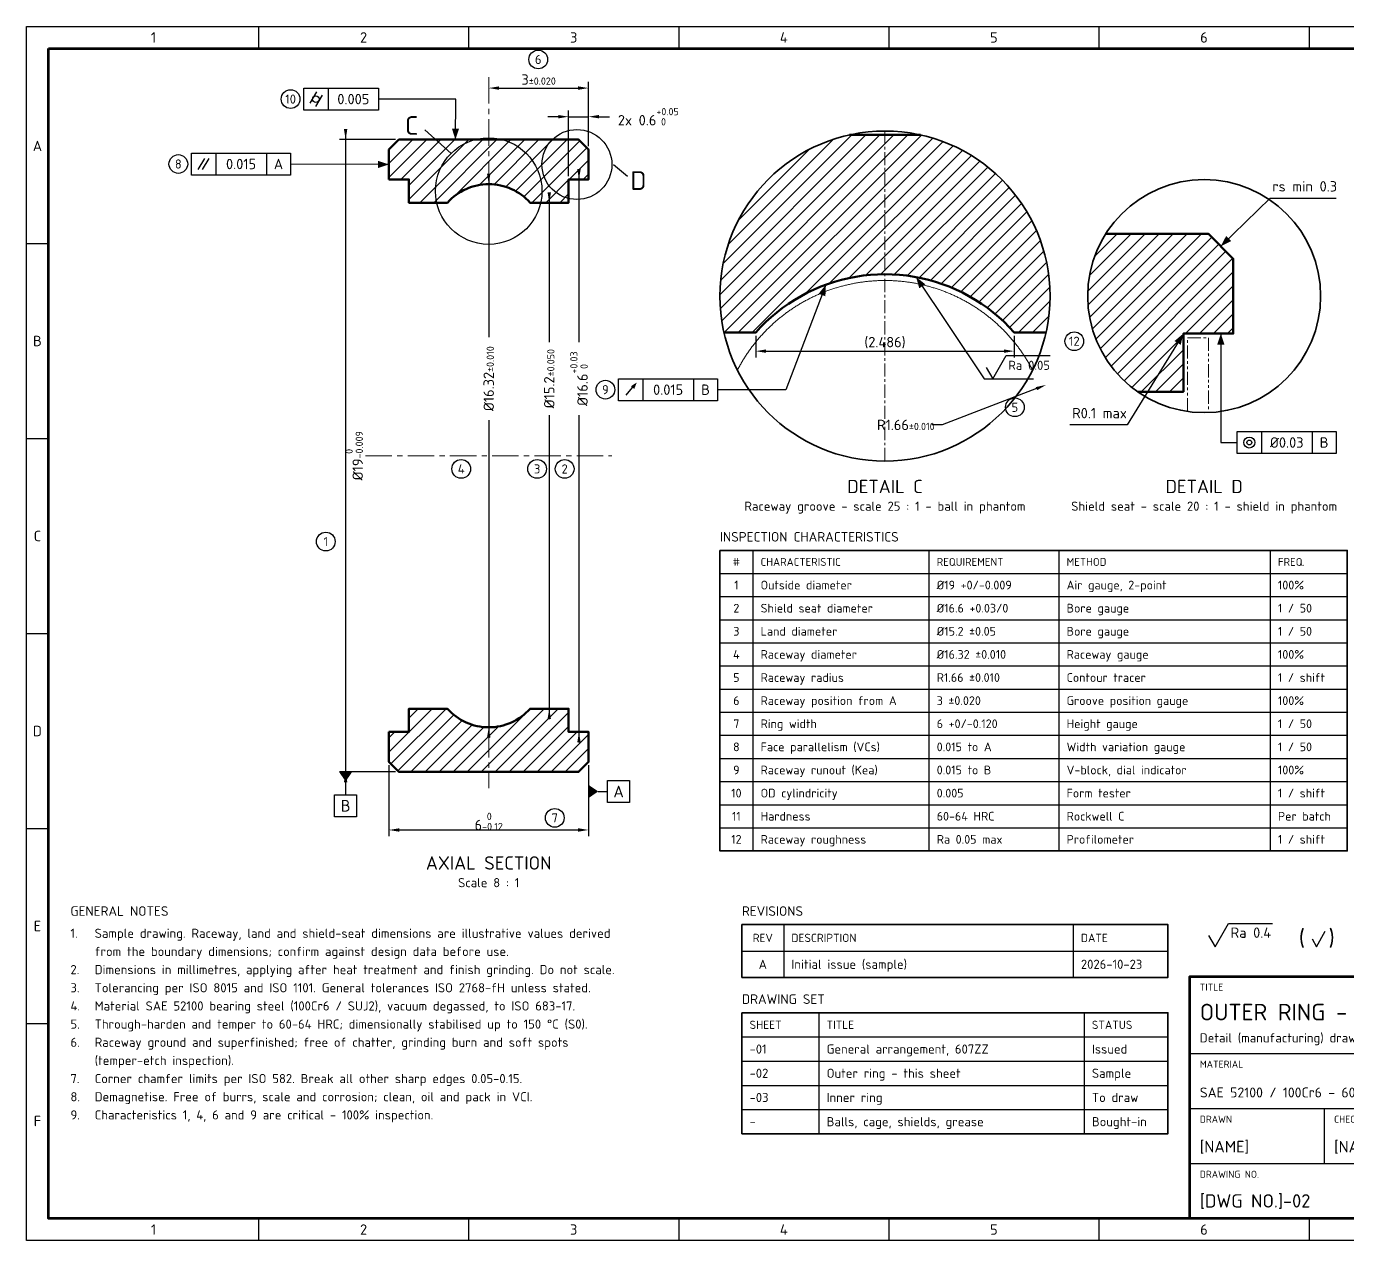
# Model space of a CAD drawing. Header units: millimetres. Extents: x 3 to 528, y 3 to 294.
# Drawn here: x 2.6 to 320.2, y 2.6 to 294.5 of the extents above; entities that cross this region are included whole.
import ezdxf
from ezdxf.enums import TextEntityAlignment as Align

# ---------------------------------------------------------------- set-up
doc = ezdxf.new("R2010")
doc.units = ezdxf.units.MM
doc.linetypes.add('CENTER', pattern=[5.08, 3.175, -0.635, 0.635, -0.635])
doc.linetypes.add('PHANTOM', pattern=[6.35, 3.175, -0.635, 0.635, -0.635, 0.635, -0.635])
for name, color, linetype, lineweight in [('ANNOTATION', 3, 'Continuous', 25), ('BORDER', 7, 'Continuous', 70), ('CENTER', 1, 'CENTER', 18), ('DIM', 4, 'Continuous', 18), ('GDT', 4, 'Continuous', 25), ('HATCH', 8, 'Continuous', 18), ('OUTLINE', 7, 'Continuous', 50), ('PHANTOM', 6, 'PHANTOM', 18), ('TABLE', 7, 'Continuous', 25), ('TEXT', 7, 'Continuous', 25), ('THIN', 7, 'Continuous', 25), ('TITLE', 7, 'Continuous', 35)]:
    doc.layers.add(name, color=color, linetype=linetype, lineweight=lineweight)
doc.styles.add('ISO', font='isocpeur.ttf')
doc.dimstyles.new('DIM25', dxfattribs={"dimtxt": 2.5, "dimasz": 2.5, "dimexe": 1.5, "dimexo": 0.8, "dimgap": 0.8, "dimtad": 1, "dimdec": 3, "dimlfac": 0.04, "dimdsep": 46, "dimtxsty": 'ISO', "dimcen": 2.5, "dimazin": 3, "dimtfac": 0.7, "dimtdec": 3, "dimtmove": 0, "dimatfit": 3})
doc.dimstyles.new('DIM8', dxfattribs={"dimtxt": 2.5, "dimasz": 2.5, "dimexe": 1.5, "dimexo": 0.8, "dimgap": 0.8, "dimtad": 1, "dimdec": 3, "dimlfac": 0.125, "dimdsep": 46, "dimtxsty": 'ISO', "dimcen": 2.5, "dimazin": 3, "dimtfac": 0.7, "dimtdec": 3, "dimtmove": 0, "dimatfit": 3})

msp = doc.modelspace()

# ---------------------------------------------------------------- hatches: boundary and pattern name
at = {"layer": 'HATCH'}
h = msp.add_hatch(dxfattribs=at)
h.set_pattern_fill('ANSI31', color=256, scale=0.75)
h.paths.add_polyline_path([(89.7708, 257.6938), (89.7708, 264.8937), (92.1708, 267.2937), (135.3708, 267.2937), (137.7708, 264.8937), (137.7708, 257.6938), (132.9708, 257.6938), (132.9708, 252.0938), (123.7166, 252.0938, 0.45044262), (103.8251, 252.0938), (94.5708, 252.0938), (94.5708, 257.6938)])
h = msp.add_hatch(dxfattribs=at)
h.set_pattern_fill('ANSI31', color=256, scale=0.75)
h.paths.add_polyline_path([(217.5374, 268.4083), (217.7137, 268.3693), (217.951, 268.3152), (218.1881, 268.2597), (218.4247, 268.2028), (218.6611, 268.1443), (218.897, 268.0844), (219.1326, 268.0231), (219.3678, 267.9604), (219.6027, 267.8961), (219.8371, 267.8305), (220.0711, 267.7634), (220.3047, 267.6949), (220.5379, 267.6249), (220.7706, 267.5536), (221.0029, 267.4808), (221.2348, 267.4065), (221.4662, 267.3309), (221.6971, 267.2538), (221.9275, 267.1753), (222.1575, 267.0954), (222.3869, 267.0141), (222.6159, 266.9314), (222.8443, 266.8473), (223.0723, 266.7617), (223.2997, 266.6748), (223.5265, 266.5865), (223.7528, 266.4968), (223.9786, 266.4057), (224.2038, 266.3133), (224.4284, 266.2194), (224.6525, 266.1242), (224.8759, 266.0276), (225.0988, 265.9296), (225.321, 265.8303), (225.5427, 265.7296), (225.7637, 265.6275), (225.9841, 265.5241), (226.2038, 265.4193), (226.4229, 265.3132), (226.6414, 265.2058), (226.8592, 265.097), (227.0763, 264.9869), (227.2927, 264.8754), (227.5085, 264.7627), (227.7235, 264.6486), (227.9378, 264.5331), (228.1515, 264.4164), (228.3644, 264.2984), (228.5766, 264.179), (228.788, 264.0584), (228.9987, 263.9365), (229.2087, 263.8132), (229.4179, 263.6887), (229.6263, 263.5629), (229.8339, 263.4359), (230.0408, 263.3075), (230.2469, 263.1779), (230.4521, 263.047), (230.6566, 262.9149), (230.8603, 262.7815), (231.0631, 262.6469), (231.2651, 262.511), (231.4662, 262.3739), (231.6666, 262.2356), (231.866, 262.096), (232.0646, 261.9552), (232.2624, 261.8132), (232.4592, 261.67), (232.6552, 261.5256), (232.8503, 261.38), (233.0445, 261.2332), (233.2378, 261.0852), (233.4301, 260.936), (233.6216, 260.7856), (233.8121, 260.6341), (234.0017, 260.4814), (234.1904, 260.3275), (234.3781, 260.1725), (234.5648, 260.0163), (234.7506, 259.859), (234.9355, 259.7006), (235.1193, 259.541), (235.3022, 259.3803), (235.4841, 259.2185), (235.6649, 259.0556), (235.8448, 258.8915), (236.0237, 258.7264), (236.2015, 258.5602), (236.3784, 258.3928), (236.5542, 258.2244), (236.7289, 258.055), (236.9026, 257.8844), (237.0753, 257.7128), (237.2469, 257.5401), (237.4175, 257.3664), (237.5869, 257.1917), (237.7553, 257.0159), (237.9227, 256.839), (238.0889, 256.6612), (238.254, 256.4823), (238.4181, 256.3024), (238.581, 256.1216), (238.7428, 255.9397), (238.9035, 255.7568), (239.0631, 255.573), (239.2215, 255.3881), (239.3788, 255.2023), (239.535, 255.0156), (239.69, 254.8279), (239.8439, 254.6392), (239.9966, 254.4496), (240.1481, 254.2591), (240.2985, 254.0676), (240.4477, 253.8753), (240.5957, 253.682), (240.7425, 253.4878), (240.8881, 253.2927), (241.0325, 253.0967), (241.1757, 252.8999), (241.3177, 252.7021), (241.4585, 252.5035), (241.5981, 252.3041), (241.7364, 252.1037), (241.8735, 251.9026), (242.0094, 251.7006), (242.144, 251.4978), (242.2774, 251.2941), (242.4095, 251.0896), (242.5404, 250.8844), (242.67, 250.6783), (242.7984, 250.4714), (242.9254, 250.2638), (243.0512, 250.0554), (243.1757, 249.8462), (243.299, 249.6362), (243.4209, 249.4255), (243.5415, 249.2141), (243.6609, 249.0019), (243.7789, 248.789), (243.8956, 248.5753), (244.0111, 248.361), (244.1252, 248.146), (244.2379, 247.9302), (244.3494, 247.7138), (244.4595, 247.4967), (244.5683, 247.2789), (244.6757, 247.0604), (244.7818, 246.8413), (244.8866, 246.6216), (244.99, 246.4012), (245.0921, 246.1802), (245.1928, 245.9585), (245.2921, 245.7363), (245.3901, 245.5134), (245.4867, 245.29), (245.5819, 245.0659), (245.6758, 244.8413), (245.7682, 244.6161), (245.8593, 244.3903), (245.949, 244.164), (246.0373, 243.9372), (246.1242, 243.7098), (246.2098, 243.4818), (246.2939, 243.2534), (246.3766, 243.0244), (246.4579, 242.795), (246.5378, 242.565), (246.6163, 242.3346), (246.6934, 242.1037), (246.769, 241.8723), (246.8433, 241.6404), (246.9161, 241.4081), (246.9874, 241.1754), (247.0574, 240.9422), (247.1259, 240.7086), (247.193, 240.4746), (247.2586, 240.2402), (247.3229, 240.0053), (247.3856, 239.7701), (247.4469, 239.5345), (247.5068, 239.2986), (247.5653, 239.0622), (247.6222, 238.8256), (247.6777, 238.5885), (247.7318, 238.3512), (247.7844, 238.1135), (247.8356, 237.8755), (247.8853, 237.6372), (247.9335, 237.3985), (247.9802, 237.1596), (248.0255, 236.9204), (248.0694, 236.681), (248.1117, 236.4412), (248.1526, 236.2013), (248.192, 235.961), (248.23, 235.7206), (248.2664, 235.4799), (248.3014, 235.2389), (248.3349, 234.9978), (248.3669, 234.7565), (248.3975, 234.515), (248.4265, 234.2733), (248.4541, 234.0314), (248.4802, 233.7894), (248.5048, 233.5472), (248.5279, 233.3048), (248.5495, 233.0623), (248.5697, 232.8197), (248.5883, 232.577), (248.6055, 232.3342), (248.6212, 232.0912), (248.6354, 231.8482), (248.648, 231.6051), (248.6592, 231.3619), (248.6689, 231.1187), (248.6772, 230.8754), (248.6839, 230.632), (248.6891, 230.3886), (248.6928, 230.1452), (248.6951, 229.9018), (248.6958, 229.6583), (248.6951, 229.4149), (248.6928, 229.1715), (248.6891, 228.928), (248.6839, 228.6847), (248.6772, 228.4413), (248.6689, 228.198), (248.6592, 227.9548), (248.648, 227.7116), (248.6354, 227.4685), (248.6212, 227.2254), (248.6055, 226.9825), (248.5883, 226.7397), (248.5697, 226.4969), (248.5495, 226.2543), (248.5279, 226.0118), (248.5048, 225.7695), (248.4802, 225.5273), (248.4541, 225.2853), (248.4265, 225.0434), (248.3975, 224.8017), (248.3669, 224.5602), (248.3349, 224.3188), (248.3014, 224.0777), (248.2664, 223.8368), (248.23, 223.5961), (248.192, 223.3556), (248.1526, 223.1154), (248.1117, 222.8754), (248.0694, 222.6357), (248.0255, 222.3962), (247.9802, 222.157), (247.9335, 221.9181), (247.8853, 221.6795), (247.8356, 221.4412), (247.7844, 221.2032), (247.7318, 220.9655), (247.7188, 220.9083), (240.1014, 220.9083), (238.91, 222.1987), (237.6652, 223.4375), (236.369, 224.6226), (235.0238, 225.7517), (233.6321, 226.8229), (232.1963, 227.8343), (230.719, 228.784), (229.2029, 229.6704), (227.6506, 230.4918), (226.0649, 231.2468), (224.4487, 231.9341), (222.8049, 232.5523), (221.1364, 233.1004), (219.4462, 233.5775), (217.7373, 233.9826), (216.0128, 234.3151), (214.2758, 234.5743), (212.5294, 234.7598), (210.7767, 234.8712), (209.0208, 234.9083), (207.265, 234.8712), (205.5123, 234.7598), (203.7659, 234.5743), (202.0289, 234.3151), (200.3044, 233.9826), (198.5955, 233.5775), (196.9053, 233.1004), (195.2368, 232.5523), (193.593, 231.9341), (191.9768, 231.2468), (190.3911, 230.4918), (188.8388, 229.6704), (187.3226, 228.784), (185.8453, 227.8343), (184.4095, 226.8229), (183.0178, 225.7517), (181.6727, 224.6226), (180.3765, 223.4375), (179.1316, 222.1987), (177.9403, 220.9083), (170.3229, 220.9083), (170.3099, 220.9655), (170.2572, 221.2032), (170.2061, 221.4412), (170.1564, 221.6795), (170.1082, 221.9181), (170.0614, 222.157), (170.0161, 222.3962), (169.9723, 222.6357), (169.9299, 222.8754), (169.8891, 223.1154), (169.8496, 223.3556), (169.8117, 223.5961), (169.7753, 223.8368), (169.7403, 224.0777), (169.7068, 224.3188), (169.6747, 224.5602), (169.6442, 224.8017), (169.6151, 225.0434), (169.5876, 225.2853), (169.5615, 225.5273), (169.5369, 225.7695), (169.5138, 226.0118), (169.4921, 226.2543), (169.472, 226.4969), (169.4533, 226.7397), (169.4362, 226.9825), (169.4205, 227.2254), (169.4063, 227.4685), (169.3936, 227.7116), (169.3824, 227.9548), (169.3727, 228.198), (169.3645, 228.4413), (169.3578, 228.6847), (169.3526, 228.928), (169.3488, 229.1715), (169.3466, 229.4149), (169.3458, 229.6583), (169.3466, 229.9018), (169.3488, 230.1452), (169.3526, 230.3886), (169.3578, 230.632), (169.3645, 230.8754), (169.3727, 231.1187), (169.3824, 231.3619), (169.3936, 231.6051), (169.4063, 231.8482), (169.4205, 232.0912), (169.4362, 232.3342), (169.4533, 232.577), (169.472, 232.8197), (169.4921, 233.0623), (169.5138, 233.3048), (169.5369, 233.5472), (169.5615, 233.7894), (169.5876, 234.0314), (169.6151, 234.2733), (169.6442, 234.515), (169.6747, 234.7565), (169.7068, 234.9978), (169.7403, 235.2389), (169.7753, 235.4799), (169.8117, 235.7206), (169.8496, 235.961), (169.8891, 236.2013), (169.9299, 236.4412), (169.9723, 236.681), (170.0161, 236.9204), (170.0614, 237.1596), (170.1082, 237.3985), (170.1564, 237.6372), (170.2061, 237.8755), (170.2572, 238.1135), (170.3099, 238.3512), (170.3639, 238.5885), (170.4194, 238.8256), (170.4764, 239.0622), (170.5348, 239.2986), (170.5947, 239.5345), (170.656, 239.7701), (170.7188, 240.0053), (170.783, 240.2402), (170.8487, 240.4746), (170.9158, 240.7086), (170.9843, 240.9422), (171.0542, 241.1754), (171.1256, 241.4081), (171.1984, 241.6404), (171.2726, 241.8723), (171.3483, 242.1037), (171.4254, 242.3346), (171.5039, 242.565), (171.5838, 242.795), (171.6651, 243.0244), (171.7478, 243.2534), (171.8319, 243.4818), (171.9174, 243.7098), (172.0043, 243.9372), (172.0927, 244.164), (172.1824, 244.3903), (172.2734, 244.6161), (172.3659, 244.8413), (172.4598, 245.0659), (172.555, 245.29), (172.6516, 245.5134), (172.7496, 245.7363), (172.8489, 245.9585), (172.9496, 246.1802), (173.0516, 246.4012), (173.1551, 246.6216), (173.2598, 246.8413), (173.3659, 247.0604), (173.4734, 247.2789), (173.5822, 247.4967), (173.6923, 247.7138), (173.8037, 247.9302), (173.9165, 248.146), (174.0306, 248.361), (174.146, 248.5753), (174.2628, 248.789), (174.3808, 249.0019), (174.5001, 249.2141), (174.6208, 249.4255), (174.7427, 249.6362), (174.8659, 249.8462), (174.9905, 250.0554), (175.1162, 250.2638), (175.2433, 250.4714), (175.3717, 250.6783), (175.5013, 250.8844), (175.6321, 251.0896), (175.7643, 251.2941), (175.8976, 251.4978), (176.0323, 251.7006), (176.1681, 251.9026), (176.3053, 252.1037), (176.4436, 252.3041), (176.5832, 252.5035), (176.7239, 252.7021), (176.8659, 252.8999), (177.0092, 253.0967), (177.1536, 253.2927), (177.2992, 253.4878), (177.446, 253.682), (177.594, 253.8753), (177.7432, 254.0676), (177.8936, 254.2591), (178.0451, 254.4496), (178.1978, 254.6392), (178.3516, 254.8279), (178.5067, 255.0156), (178.6628, 255.2023), (178.8201, 255.3881), (178.9786, 255.573), (179.1381, 255.7568), (179.2988, 255.9397), (179.4607, 256.1216), (179.6236, 256.3024), (179.7876, 256.4823), (179.9528, 256.6612), (180.119, 256.839), (180.2863, 257.0159), (180.4547, 257.1917), (180.6242, 257.3664), (180.7948, 257.5401), (180.9664, 257.7128), (181.139, 257.8844), (181.3128, 258.055), (181.4875, 258.2244), (181.6633, 258.3928), (181.8401, 258.5602), (182.018, 258.7264), (182.1969, 258.8915), (182.3767, 259.0556), (182.5576, 259.2185), (182.7395, 259.3803), (182.9224, 259.541), (183.1062, 259.7006), (183.291, 259.859), (183.4768, 260.0163), (183.6636, 260.1725), (183.8513, 260.3275), (184.0399, 260.4814), (184.2295, 260.6341), (184.4201, 260.7856), (184.6115, 260.936), (184.8039, 261.0852), (184.9972, 261.2332), (185.1914, 261.38), (185.3865, 261.5256), (185.5824, 261.67), (185.7793, 261.8132), (185.977, 261.9552), (186.1756, 262.096), (186.3751, 262.2356), (186.5754, 262.3739), (186.7766, 262.511), (186.9786, 262.6469), (187.1814, 262.7815), (187.3851, 262.9149), (187.5895, 263.047), (187.7948, 263.1779), (188.0009, 263.3075), (188.2077, 263.4359), (188.4154, 263.5629), (188.6238, 263.6887), (188.833, 263.8132), (189.0429, 263.9365), (189.2537, 264.0584), (189.4651, 264.179), (189.6773, 264.2984), (189.8902, 264.4164), (190.1038, 264.5331), (190.3182, 264.6486), (190.5332, 264.7627), (190.749, 264.8754), (190.9654, 264.9869), (191.1825, 265.097), (191.4003, 265.2058), (191.6187, 265.3132), (191.8378, 265.4193), (192.0576, 265.5241), (192.278, 265.6275), (192.499, 265.7296), (192.7206, 265.8303), (192.9429, 265.9296), (193.1657, 266.0276), (193.3892, 266.1242), (193.6132, 266.2194), (193.8379, 266.3133), (194.0631, 266.4057), (194.2888, 266.4968), (194.5151, 266.5865), (194.742, 266.6748), (194.9694, 266.7617), (195.1973, 266.8473), (195.4258, 266.9314), (195.6547, 267.0141), (195.8842, 267.0954), (196.1141, 267.1753), (196.3446, 267.2538), (196.5755, 267.3309), (196.8069, 267.4065), (197.0387, 267.4808), (197.271, 267.5536), (197.5038, 267.6249), (197.737, 267.6949), (197.9706, 267.7634), (198.2046, 267.8305), (198.439, 267.8961), (198.6738, 267.9604), (198.909, 268.0231), (199.1446, 268.0844), (199.3806, 268.1443), (199.6169, 268.2028), (199.8536, 268.2597), (200.0906, 268.3152), (200.328, 268.3693), (200.5043, 268.4083)])
h = msp.add_hatch(dxfattribs=at)
h.set_pattern_fill('ANSI31', color=256, scale=0.75)
h.paths.add_polyline_path([(286.75, 244.6583), (292.75, 238.6583), (292.75, 220.6583), (280.75, 220.6583), (280.75, 206.6583), (269.7814, 206.6583), (269.7681, 206.6675), (269.6274, 206.766), (269.4872, 206.8653), (269.3477, 206.9655), (269.2087, 207.0666), (269.0704, 207.1685), (268.9327, 207.2713), (268.7957, 207.3749), (268.6593, 207.4793), (268.5235, 207.5846), (268.3884, 207.6907), (268.2539, 207.7977), (268.1201, 207.9055), (267.987, 208.014), (267.8545, 208.1234), (267.7227, 208.2336), (267.5916, 208.3447), (267.4612, 208.4565), (267.3314, 208.5691), (267.2024, 208.6825), (267.074, 208.7967), (266.9463, 208.9117), (266.8194, 209.0275), (266.6932, 209.144), (266.5677, 209.2613), (266.4429, 209.3794), (266.3188, 209.4983), (266.1955, 209.6179), (266.0729, 209.7382), (265.951, 209.8593), (265.8299, 209.9812), (265.7095, 210.1038), (265.5899, 210.2271), (265.4711, 210.3512), (265.353, 210.476), (265.2357, 210.6015), (265.1191, 210.7277), (265.0034, 210.8547), (264.8884, 210.9823), (264.7742, 211.1107), (264.6608, 211.2397), (264.5482, 211.3695), (264.4363, 211.4999), (264.3253, 211.6311), (264.2151, 211.7628), (264.1057, 211.8953), (263.9971, 212.0285), (263.8894, 212.1623), (263.7824, 212.2967), (263.6763, 212.4318), (263.571, 212.5676), (263.4666, 212.704), (263.363, 212.8411), (263.2602, 212.9788), (263.1583, 213.1171), (263.0572, 213.256), (262.957, 213.3955), (262.8576, 213.5357), (262.7591, 213.6765), (262.6615, 213.8178), (262.5647, 213.9598), (262.4689, 214.1024), (262.3738, 214.2455), (262.2797, 214.3892), (262.1865, 214.5335), (262.0941, 214.6784), (262.0026, 214.8238), (261.9121, 214.9698), (261.8224, 215.1164), (261.7336, 215.2635), (261.6457, 215.4111), (261.5588, 215.5593), (261.4727, 215.708), (261.3876, 215.8572), (261.3033, 216.0069), (261.22, 216.1572), (261.1377, 216.308), (261.0562, 216.4592), (260.9757, 216.611), (260.8961, 216.7632), (260.8174, 216.916), (260.7397, 217.0692), (260.6629, 217.2229), (260.5871, 217.3771), (260.5122, 217.5317), (260.4383, 217.6868), (260.3653, 217.8423), (260.2933, 217.9983), (260.2222, 218.1547), (260.1521, 218.3116), (260.083, 218.4689), (260.0148, 218.6266), (259.9476, 218.7847), (259.8814, 218.9432), (259.8161, 219.1021), (259.7518, 219.2615), (259.6885, 219.4212), (259.6262, 219.5813), (259.5649, 219.7418), (259.5045, 219.9026), (259.4451, 220.0638), (259.3868, 220.2254), (259.3294, 220.3874), (259.273, 220.5496), (259.2176, 220.7123), (259.1632, 220.8752), (259.1098, 221.0385), (259.0574, 221.2022), (259.006, 221.3661), (258.9557, 221.5304), (258.9063, 221.6949), (258.8579, 221.8598), (258.8106, 222.0249), (258.7643, 222.1904), (258.719, 222.3561), (258.6747, 222.5221), (258.6314, 222.6884), (258.5891, 222.8549), (258.5479, 223.0217), (258.5077, 223.1887), (258.4685, 223.356), (258.4303, 223.5235), (258.3932, 223.6912), (258.3571, 223.8592), (258.322, 224.0274), (258.288, 224.1958), (258.255, 224.3644), (258.223, 224.5332), (258.1921, 224.7022), (258.1622, 224.8714), (258.1334, 225.0408), (258.1056, 225.2103), (258.0788, 225.38), (258.0531, 225.5499), (258.0284, 225.7199), (258.0047, 225.8901), (257.9821, 226.0604), (257.9606, 226.2308), (257.9401, 226.4014), (257.9206, 226.5721), (257.9022, 226.7429), (257.8848, 226.9139), (257.8685, 227.0849), (257.8532, 227.256), (257.839, 227.4272), (257.8259, 227.5985), (257.8138, 227.7699), (257.8027, 227.9414), (257.7927, 228.1129), (257.7837, 228.2844), (257.7758, 228.4561), (257.769, 228.6277), (257.7632, 228.7994), (257.7584, 228.9712), (257.7547, 229.1429), (257.7521, 229.3147), (257.7505, 229.4865), (257.75, 229.6583), (257.7505, 229.8301), (257.7521, 230.0019), (257.7547, 230.1737), (257.7584, 230.3455), (257.7632, 230.5172), (257.769, 230.6889), (257.7758, 230.8606), (257.7837, 231.0322), (257.7927, 231.2038), (257.8027, 231.3753), (257.8138, 231.5468), (257.8259, 231.7181), (257.839, 231.8894), (257.8532, 232.0607), (257.8685, 232.2318), (257.8848, 232.4028), (257.9022, 232.5737), (257.9206, 232.7446), (257.9401, 232.9153), (257.9606, 233.0858), (257.9821, 233.2563), (258.0047, 233.4266), (258.0284, 233.5968), (258.0531, 233.7668), (258.0788, 233.9367), (258.1056, 234.1064), (258.1334, 234.2759), (258.1622, 234.4453), (258.1921, 234.6145), (258.223, 234.7835), (258.255, 234.9523), (258.288, 235.1209), (258.322, 235.2893), (258.3571, 235.4575), (258.3932, 235.6254), (258.4303, 235.7932), (258.4685, 235.9607), (258.5077, 236.128), (258.5479, 236.295), (258.5891, 236.4618), (258.6314, 236.6283), (258.6747, 236.7946), (258.719, 236.9606), (258.7643, 237.1263), (258.8106, 237.2917), (258.8579, 237.4569), (258.9063, 237.6217), (258.9557, 237.7863), (259.006, 237.9506), (259.0574, 238.1145), (259.1098, 238.2781), (259.1632, 238.4414), (259.2176, 238.6044), (259.273, 238.767), (259.3294, 238.9293), (259.3868, 239.0912), (259.4451, 239.2528), (259.5045, 239.4141), (259.5649, 239.5749), (259.6262, 239.7354), (259.6885, 239.8955), (259.7518, 240.0552), (259.8161, 240.2145), (259.8814, 240.3735), (259.9476, 240.532), (260.0148, 240.6901), (260.083, 240.8478), (260.1521, 241.0051), (260.2222, 241.1619), (260.2933, 241.3184), (260.3653, 241.4743), (260.4383, 241.6299), (260.5122, 241.785), (260.5871, 241.9396), (260.6629, 242.0938), (260.7397, 242.2475), (260.8174, 242.4007), (260.8961, 242.5534), (260.9757, 242.7057), (261.0562, 242.8574), (261.1377, 243.0087), (261.22, 243.1595), (261.3033, 243.3097), (261.3876, 243.4595), (261.4727, 243.6087), (261.5588, 243.7574), (261.6457, 243.9056), (261.7336, 244.0532), (261.8224, 244.2003), (261.9121, 244.3468), (262.0026, 244.4928), (262.0941, 244.6383), (262.1069, 244.6583)])
h = msp.add_hatch(dxfattribs=at)
h.set_pattern_fill('ANSI31', color=256, scale=0.75)
h.paths.add_polyline_path([(89.7708, 124.8937), (89.7708, 117.6937), (92.1708, 115.2937), (135.3708, 115.2937), (137.7708, 117.6937), (137.7708, 124.8937), (132.9708, 124.8937), (132.9708, 130.4937), (123.7166, 130.4937, -0.45044262), (103.8251, 130.4937), (94.5708, 130.4937), (94.5708, 124.8937)])

# ---------------------------------------------------------------- linework, layer by layer
at = {"layer": 'ANNOTATION'}
for points in [[(105.7708, 267.2937), (105.8333, 277.0188), (87.3125, 277.0188)], [(89.7708, 261.2937), (66.1458, 261.4083)], [(289.75, 241.6583), (301.625, 253.2063), (317.5, 253.2063)], [(194.827, 232.4056), (185.2083, 207.1688), (168.8042, 207.1688)], [(216.5208, 234.225), (232.8333, 209.8146), (244.7396, 209.8146)], [(280.75, 220.6583), (267.2292, 198.7021), (253.4708, 198.7021)], [(289.75, 220.6583), (289.7452, 194.4688), (293.6875, 194.4688)], [(233.3625, 212.4604), (234.95, 209.8146), (238.125, 215.3708), (248.7083, 215.3708)], [(286.8083, 75.9354), (288.3958, 73.2896), (291.5708, 78.8458), (302.1542, 78.8458)], [(311.6792, 75.1417), (312.7375, 73.2896), (314.8542, 76.9938)]]:
    msp.add_lwpolyline(points, dxfattribs=at)
for centre in [(125.6771, 286.5437), (66.1458, 277.0188), (39.1583, 261.4083), (254.5292, 218.8104), (141.8167, 207.1688), (240.2417, 202.9354), (107.1562, 188.1188), (125.4125, 188.1188), (132.0271, 188.1188), (74.6125, 170.6562), (129.6458, 104.2458)]:
    msp.add_circle(centre, 2.249, dxfattribs=at)
for points in [[(105.7708, 267.2937), (104.9147, 269.9451), (106.6609, 269.9339)], [(89.7708, 261.2937), (87.1208, 260.4335), (87.1293, 262.1797)], [(289.75, 241.6583), (291.0381, 244.1289), (292.2555, 242.877)], [(194.827, 232.4056), (194.7006, 229.6223), (193.0688, 230.2442)], [(216.5208, 234.225), (218.7169, 232.5103), (217.265, 231.54)], [(280.75, 220.6583), (280.1061, 217.9476), (278.6192, 218.8632)], [(289.75, 220.6583), (290.6226, 218.0123), (288.8764, 218.0127)]]:
    msp.add_solid(points, dxfattribs=at)
at = {"layer": 'BORDER'}
msp.add_lwpolyline([(7.9375, 289.1896), (411.9563, 289.1896), (411.9563, 7.9375), (7.9375, 7.9375)], close=True, dxfattribs=at)
msp.add_lwpolyline([(282.3104, 7.9375), (282.3104, 66.1458), (411.9563, 66.1458)], dxfattribs=at)
at = {"layer": 'CENTER', "ltscale": 2}
for p, q in [((113.7708, 282.3104), (113.7708, 257.4396)), ((84.1375, 191.2937), (143.4042, 191.2937)), ((113.7708, 125.1479), (113.7708, 111.3896))]:
    msp.add_line(p, q, dxfattribs=at)
at = {"layer": 'CENTER'}
msp.add_lwpolyline([(209.0208, 189.9833), (209.0208, 269.3333)], dxfattribs=at)
at = {"layer": 'GDT'}
for p, q in [((75.1417, 279.6646), (75.1417, 274.3729)), ((72.3371, 278.7915), (70.7496, 276.0398)), ((73.7129, 277.9977), (72.1254, 275.246)), ((48.1542, 264.0542), (48.1542, 258.7625)), ((60.325, 264.0542), (60.325, 258.7625)), ((43.9208, 260.0854), (45.5083, 262.7312)), ((44.9792, 260.0854), (46.5667, 262.7312)), ((150.8125, 209.8146), (150.8125, 204.5229)), ((162.9833, 209.8146), (162.9833, 204.5229)), ((146.8438, 205.8458), (148.6958, 208.1742)), ((299.5083, 197.1146), (299.5083, 191.8229)), ((311.6792, 197.1146), (311.6792, 191.8229)), ((79.375, 112.9919), (79.375, 109.8021)), ((140.0992, 110.5958), (142.3458, 110.5958))]:
    msp.add_line(p, q, dxfattribs=at)
for points in [[(69.3208, 279.6646), (87.3125, 279.6646), (87.3125, 274.3729), (69.3208, 274.3729)], [(42.3333, 264.0542), (66.1458, 264.0542), (66.1458, 258.7625), (42.3333, 258.7625)], [(144.9917, 209.8146), (168.8042, 209.8146), (168.8042, 204.5229), (144.9917, 204.5229)], [(293.6875, 197.1146), (317.5, 197.1146), (317.5, 191.8229), (293.6875, 191.8229)], [(142.3458, 113.2417), (147.6375, 113.2417), (147.6375, 107.95), (142.3458, 107.95)], [(76.7292, 109.8021), (82.0208, 109.8021), (82.0208, 104.5104), (76.7292, 104.5104)]]:
    msp.add_lwpolyline(points, close=True, dxfattribs=at)
for centre, radius in [((72.2313, 277.0188), 0.7937), ((296.5979, 194.4688), 1.3229), ((296.5979, 194.4688), 0.5821)]:
    msp.add_circle(centre, radius, dxfattribs=at)
for points in [[(149.3573, 208.8885), (148.7501, 207.331), (147.9424, 207.9983)], [(77.7875, 115.2937), (80.9625, 115.2937), (79.375, 112.9919)], [(137.7708, 112.1833), (137.7708, 109.0083), (140.0992, 110.5958)]]:
    msp.add_solid(points, dxfattribs=at)
at = {"layer": 'OUTLINE'}
for points in [[(89.7708, 257.6938), (89.7708, 264.8937), (92.1708, 267.2937), (135.3708, 267.2937), (137.7708, 264.8937), (137.7708, 257.6938), (132.9708, 257.6938), (132.9708, 252.0938), (123.7166, 252.0938, 0.45044262), (103.8251, 252.0938), (94.5708, 252.0938), (94.5708, 257.6938)], [(89.7708, 124.8937), (89.7708, 117.6937), (92.1708, 115.2937), (135.3708, 115.2937), (137.7708, 117.6937), (137.7708, 124.8937), (132.9708, 124.8937), (132.9708, 130.4937), (123.7166, 130.4937, -0.45044262), (103.8251, 130.4937), (94.5708, 130.4937), (94.5708, 124.8937)]]:
    msp.add_lwpolyline(points, format="xyb", close=True, dxfattribs=at)
for points in [[(200.5043, 268.4083), (217.5374, 268.4083)], [(262.1069, 244.6583), (286.75, 244.6583), (292.75, 238.6583), (292.75, 220.6583), (280.75, 220.6583), (280.75, 206.6583), (269.7814, 206.6583)], [(247.7188, 220.9083), (240.1014, 220.9083), (238.91, 222.1987), (237.6652, 223.4375), (236.369, 224.6226), (235.0238, 225.7517), (233.6321, 226.8229), (232.1963, 227.8343), (230.719, 228.784), (229.2029, 229.6704), (227.6506, 230.4918), (226.0649, 231.2468), (224.4487, 231.9341), (222.8049, 232.5523), (221.1364, 233.1004), (219.4462, 233.5775), (217.7373, 233.9826), (216.0128, 234.3151), (214.2758, 234.5743), (212.5294, 234.7598), (210.7767, 234.8712), (209.0208, 234.9083), (207.265, 234.8712), (205.5123, 234.7598), (203.7659, 234.5743), (202.0289, 234.3151), (200.3044, 233.9826), (198.5955, 233.5775), (196.9053, 233.1004), (195.2368, 232.5523), (193.593, 231.9341), (191.9768, 231.2468), (190.3911, 230.4918), (188.8388, 229.6704), (187.3226, 228.784), (185.8453, 227.8343), (184.4095, 226.8229), (183.0178, 225.7517), (181.6727, 224.6226), (180.3765, 223.4375), (179.1316, 222.1987), (177.9403, 220.9083), (170.3229, 220.9083)]]:
    msp.add_lwpolyline(points, dxfattribs=at)
at = {"layer": 'PHANTOM'}
for points in [[(173.5469, 211.8905), (173.6289, 212.0474), (173.744, 212.2642), (173.8603, 212.4803), (173.978, 212.6957), (174.097, 212.9103), (174.2174, 213.1243), (174.339, 213.3374), (174.4619, 213.5499), (174.5862, 213.7615), (174.7117, 213.9724), (174.8385, 214.1826), (174.9666, 214.3919), (175.096, 214.6005), (175.2267, 214.8082), (175.3586, 215.0152), (175.4918, 215.2213), (175.6263, 215.4267), (175.762, 215.6311), (175.899, 215.8348), (176.0373, 216.0376), (176.1767, 216.2396), (176.3174, 216.4407), (176.4594, 216.6409), (176.6025, 216.8402), (176.7469, 217.0387), (176.8925, 217.2363), (177.0393, 217.433), (177.1874, 217.6288), (177.3366, 217.8236), (177.487, 218.0176), (177.6386, 218.2106), (177.7913, 218.4027), (177.9453, 218.5939), (178.1004, 218.7841), (178.2567, 218.9733), (178.4141, 219.1616), (178.5727, 219.3489), (178.7325, 219.5352), (178.8934, 219.7206), (179.0554, 219.905), (179.2185, 220.0883), (179.3828, 220.2707), (179.5482, 220.452), (179.7147, 220.6324), (179.8823, 220.8117), (180.051, 220.99), (180.2207, 221.1672), (180.3916, 221.3434), (180.5635, 221.5185), (180.7366, 221.6926), (180.9106, 221.8656), (181.0858, 222.0376), (181.262, 222.2084), (181.4392, 222.3782), (181.6175, 222.5469), (181.7968, 222.7145), (181.9771, 222.881), (182.1585, 223.0464), (182.3408, 223.2106), (182.5242, 223.3738), (182.7086, 223.5358), (182.8939, 223.6967), (183.0803, 223.8564), (183.2676, 224.015), (183.4559, 224.1725), (183.6451, 224.3288), (183.8353, 224.4839), (184.0265, 224.6378), (184.2185, 224.7906), (184.4116, 224.9422), (184.6055, 225.0926), (184.8004, 225.2418), (184.9962, 225.3898), (185.1929, 225.5366), (185.3904, 225.6822), (185.5889, 225.8266), (185.7883, 225.9698), (185.9885, 226.1117), (186.1896, 226.2524), (186.3916, 226.3919), (186.5944, 226.5301), (186.798, 226.6671), (187.0025, 226.8028), (187.2078, 226.9373), (187.414, 227.0705), (187.6209, 227.2025), (187.8287, 227.3331), (188.0372, 227.4625), (188.2466, 227.5907), (188.4567, 227.7175), (188.6676, 227.843), (188.8793, 227.9672), (189.0917, 228.0902), (189.3049, 228.2118), (189.5188, 228.3321), (189.7335, 228.4511), (189.9489, 228.5688), (190.165, 228.6852), (190.3818, 228.8002), (190.5993, 228.9139), (190.8175, 229.0263), (191.0364, 229.1373), (191.2559, 229.247), (191.4762, 229.3553), (191.6971, 229.4623), (191.9186, 229.5679), (192.1408, 229.6722), (192.3637, 229.7751), (192.5871, 229.8766), (192.8112, 229.9767), (193.0359, 230.0755), (193.2612, 230.1729), (193.487, 230.2689), (193.7135, 230.3635), (193.9405, 230.4567), (194.1681, 230.5486), (194.3963, 230.639), (194.625, 230.728), (194.8543, 230.8157), (195.0841, 230.9019), (195.3144, 230.9867), (195.5452, 231.0701), (195.7766, 231.1521), (196.0084, 231.2326), (196.2408, 231.3118), (196.4736, 231.3895), (196.7068, 231.4657), (196.9406, 231.5406), (197.1748, 231.614), (197.4094, 231.6859), (197.6445, 231.7565), (197.88, 231.8256), (198.116, 231.8932), (198.3523, 231.9594), (198.5891, 232.0241), (198.8262, 232.0874), (199.0637, 232.1492), (199.3016, 232.2096), (199.5399, 232.2685), (199.7785, 232.3259), (200.0175, 232.3819), (200.2568, 232.4364), (200.4964, 232.4895), (200.7364, 232.541), (200.9766, 232.5911), (201.2172, 232.6397), (201.4581, 232.6869), (201.6992, 232.7326), (201.9407, 232.7767), (202.1824, 232.8194), (202.4243, 232.8607), (202.6665, 232.9004), (202.9089, 232.9386), (203.1516, 232.9754), (203.3945, 233.0107), (203.6376, 233.0444), (203.8809, 233.0767), (204.1244, 233.1075), (204.3681, 233.1368), (204.6119, 233.1646), (204.856, 233.1909), (205.1001, 233.2157), (205.3445, 233.239), (205.5889, 233.2608), (205.8335, 233.2811), (206.0783, 233.3), (206.3231, 233.3173), (206.568, 233.3331), (206.813, 233.3474), (207.0581, 233.3602), (207.3033, 233.3714), (207.5485, 233.3812), (207.7938, 233.3895), (208.0392, 233.3963), (208.2846, 233.4016), (208.53, 233.4053), (208.7754, 233.4076), (209.0208, 233.4083), (209.2663, 233.4076), (209.5117, 233.4053), (209.7571, 233.4016), (210.0025, 233.3963), (210.2478, 233.3895), (210.4931, 233.3812), (210.7384, 233.3714), (210.9835, 233.3602), (211.2286, 233.3474), (211.4737, 233.3331), (211.7186, 233.3173), (211.9634, 233.3), (212.2081, 233.2811), (212.4527, 233.2608), (212.6972, 233.239), (212.9415, 233.2157), (213.1857, 233.1909), (213.4297, 233.1646), (213.6736, 233.1368), (213.9173, 233.1075), (214.1608, 233.0767), (214.4041, 233.0444), (214.6472, 233.0107), (214.8901, 232.9754), (215.1327, 232.9386), (215.3752, 232.9004), (215.6174, 232.8607), (215.8593, 232.8194), (216.101, 232.7767), (216.3424, 232.7326), (216.5836, 232.6869), (216.8244, 232.6397), (217.065, 232.5911), (217.3053, 232.541), (217.5452, 232.4895), (217.7849, 232.4364), (218.0242, 232.3819), (218.2632, 232.3259), (218.5018, 232.2685), (218.74, 232.2096), (218.9779, 232.1492), (219.2155, 232.0874), (219.4526, 232.0241), (219.6893, 231.9594), (219.9257, 231.8932), (220.1616, 231.8256), (220.3971, 231.7565), (220.6322, 231.6859), (220.8669, 231.614), (221.1011, 231.5406), (221.3348, 231.4657), (221.5681, 231.3895), (221.8009, 231.3118), (222.0332, 231.2326), (222.2651, 231.1521), (222.4964, 231.0701), (222.7273, 230.9867), (222.9576, 230.9019), (223.1874, 230.8157), (223.4166, 230.728), (223.6454, 230.639), (223.8735, 230.5486), (224.1011, 230.4567), (224.3282, 230.3635), (224.5546, 230.2689), (224.7805, 230.1729), (225.0058, 230.0755), (225.2305, 229.9767), (225.4546, 229.8766), (225.678, 229.7751), (225.9008, 229.6722), (226.123, 229.5679), (226.3446, 229.4623), (226.5655, 229.3553), (226.7857, 229.247), (227.0053, 229.1373), (227.2242, 229.0263), (227.4424, 228.9139), (227.6599, 228.8002), (227.8767, 228.6852), (228.0928, 228.5688), (228.3082, 228.4511), (228.5228, 228.3321), (228.7368, 228.2118), (228.9499, 228.0902), (229.1624, 227.9672), (229.374, 227.843), (229.5849, 227.7175), (229.7951, 227.5907), (230.0044, 227.4625), (230.213, 227.3331), (230.4207, 227.2025), (230.6277, 227.0705), (230.8338, 226.9373), (231.0392, 226.8028), (231.2436, 226.6671), (231.4473, 226.5301), (231.6501, 226.3919), (231.8521, 226.2524), (232.0532, 226.1117), (232.2534, 225.9698), (232.4527, 225.8266), (232.6512, 225.6822), (232.8488, 225.5366), (233.0455, 225.3898), (233.2413, 225.2418), (233.4361, 225.0926), (233.6301, 224.9422), (233.8231, 224.7906), (234.0152, 224.6378), (234.2064, 224.4839), (234.3966, 224.3288), (234.5858, 224.1725), (234.7741, 224.015), (234.9614, 223.8564), (235.1477, 223.6967), (235.3331, 223.5358), (235.5175, 223.3738), (235.7008, 223.2106), (235.8832, 223.0464), (236.0645, 222.881), (236.2449, 222.7145), (236.4242, 222.5469), (236.6025, 222.3782), (236.7797, 222.2084), (236.9559, 222.0376), (237.131, 221.8656), (237.3051, 221.6926), (237.4781, 221.5185), (237.6501, 221.3434), (237.8209, 221.1672), (237.9907, 220.99), (238.1594, 220.8117), (238.327, 220.6324), (238.4935, 220.452), (238.6589, 220.2707), (238.8231, 220.0883), (238.9863, 219.905), (239.1483, 219.7206), (239.3092, 219.5352), (239.4689, 219.3489), (239.6275, 219.1616), (239.785, 218.9733), (239.9413, 218.7841), (240.0964, 218.5939), (240.2503, 218.4027), (240.4031, 218.2106), (240.5547, 218.0176), (240.7051, 217.8236), (240.8543, 217.6288), (241.0023, 217.433), (241.1491, 217.2363), (241.2947, 217.0387), (241.4391, 216.8402), (241.5823, 216.6409), (241.7242, 216.4407), (241.8649, 216.2396), (242.0044, 216.0376), (242.1426, 215.8348), (242.2796, 215.6311), (242.4153, 215.4267), (242.5498, 215.2213), (242.683, 215.0152), (242.815, 214.8082), (242.9456, 214.6005), (243.075, 214.3919), (243.2032, 214.1826), (243.33, 213.9724), (243.4555, 213.7615), (243.5797, 213.5499), (243.7027, 213.3374), (243.8243, 213.1243), (243.9446, 212.9103), (244.0636, 212.6957), (244.1813, 212.4803), (244.2977, 212.2642), (244.4127, 212.0474), (244.4947, 211.8905)], [(281.75, 219.6583), (286.75, 219.6583), (286.75, 201.6763)], [(281.75, 201.9456), (281.75, 219.6583)]]:
    msp.add_lwpolyline(points, dxfattribs=at)
at = {"layer": 'TABLE'}
for p, q in [((177.2708, 168.5396), (177.2708, 96.3083)), ((219.6042, 168.5396), (219.6042, 96.3083)), ((250.825, 168.5396), (250.825, 96.3083)), ((301.625, 168.5396), (301.625, 96.3083)), ((169.3333, 162.9833), (320.1458, 162.9833)), ((169.3333, 157.4271), (320.1458, 157.4271)), ((169.3333, 151.8708), (320.1458, 151.8708)), ((169.3333, 146.3146), (320.1458, 146.3146)), ((169.3333, 140.7583), (320.1458, 140.7583)), ((169.3333, 135.2021), (320.1458, 135.2021)), ((169.3333, 129.6458), (320.1458, 129.6458)), ((169.3333, 124.0896), (320.1458, 124.0896)), ((169.3333, 118.5333), (320.1458, 118.5333)), ((169.3333, 112.9771), (320.1458, 112.9771)), ((169.3333, 107.4208), (320.1458, 107.4208)), ((169.3333, 101.8646), (320.1458, 101.8646)), ((184.6792, 78.5812), (184.6792, 65.8812)), ((254.2646, 78.5812), (254.2646, 65.8812)), ((174.625, 72.2313), (277.0188, 72.2313)), ((193.1458, 57.4146), (193.1458, 28.3104)), ((256.9104, 57.4146), (256.9104, 28.3104)), ((174.625, 51.5938), (277.0188, 51.5938)), ((174.625, 45.7729), (277.0188, 45.7729)), ((282.3104, 47.625), (411.9563, 47.625)), ((174.625, 39.9521), (277.0188, 39.9521)), ((174.625, 34.1313), (277.0188, 34.1313)), ((282.3104, 34.3958), (411.9563, 34.3958)), ((314.5896, 34.3958), (314.5896, 21.1667)), ((282.3104, 21.1667), (411.9563, 21.1667))]:
    msp.add_line(p, q, dxfattribs=at)
at = {"layer": 'THIN'}
for p, q in [((58.4398, 294.4812), (58.4398, 289.1896)), ((108.9422, 294.4812), (108.9422, 289.1896)), ((159.4445, 294.4812), (159.4445, 289.1896)), ((209.9469, 294.4812), (209.9469, 289.1896)), ((260.4492, 294.4812), (260.4492, 289.1896)), ((310.9516, 294.4812), (310.9516, 289.1896)), ((104.7221, 263.9483), (98.425, 269.6104)), ((143.7746, 261.3025), (147.1083, 258.4979)), ((2.6458, 242.3142), (7.9375, 242.3142)), ((2.6458, 195.4389), (7.9375, 195.4389)), ((2.6458, 148.5635), (7.9375, 148.5635)), ((2.6458, 101.6882), (7.9375, 101.6882)), ((2.6458, 54.8128), (7.9375, 54.8128)), ((58.4398, 7.9375), (58.4398, 2.6458)), ((108.9422, 7.9375), (108.9422, 2.6458)), ((159.4445, 7.9375), (159.4445, 2.6458)), ((209.9469, 7.9375), (209.9469, 2.6458)), ((260.4492, 7.9375), (260.4492, 2.6458)), ((310.9516, 7.9375), (310.9516, 2.6458))]:
    msp.add_line(p, q, dxfattribs=at)
msp.add_lwpolyline([(2.6458, 294.4812), (417.2479, 294.4812), (417.2479, 2.6458), (2.6458, 2.6458)], close=True, dxfattribs=at)
for centre, radius in [((113.7708, 254.8937), 12.8), ((134.9708, 261.2937), 8.4)]:
    msp.add_circle(centre, radius, dxfattribs=at)
at = {"layer": 'THIN', "lineweight": 35}
for centre, radius in [((209.0208, 229.6583), 39.675), ((285.75, 229.6583), 28)]:
    msp.add_circle(centre, radius, dxfattribs=at)
at = {"layer": 'TITLE'}
for points in [[(169.3333, 168.5396), (320.1458, 168.5396), (320.1458, 96.3083), (169.3333, 96.3083)], [(174.625, 78.5812), (277.0188, 78.5812), (277.0188, 65.8812), (174.625, 65.8812)], [(174.625, 57.4146), (277.0188, 57.4146), (277.0188, 28.3104), (174.625, 28.3104)]]:
    msp.add_lwpolyline(points, close=True, dxfattribs=at)

# ---------------------------------------------------------------- texts
at = {"layer": 'ANNOTATION', "style": 'ISO'}
for s, p in [('6', (125.6771, 286.5437)), ('10', (66.1458, 277.0188)), ('8', (39.1583, 261.4083)), ('12', (254.5292, 218.8104)), ('9', (141.8167, 207.1688)), ('5', (240.2417, 202.9354)), ('4', (107.1562, 188.1188)), ('3', (125.4125, 188.1188)), ('2', (132.0271, 188.1188)), ('1', (74.6125, 170.6562)), ('7', (129.6458, 104.2458))]:
    msp.add_text(s, height=2.2, dxfattribs=at).set_placement(p, align=Align.MIDDLE_CENTER)
for s, height, p in [('Ra 0.05', 2.2, (238.6542, 211.9313)), ('Ra 0.4', 2.5, (292.1, 75.4062))]:
    msp.add_text(s, height=height, dxfattribs=at).set_placement(p)
for s, p in [('(', (308.5042, 75.4062)), (')', (315.6479, 75.4062))]:
    msp.add_text(s, height=4, dxfattribs=at).set_placement(p, align=Align.MIDDLE_LEFT)
at = {"layer": 'GDT', "style": 'ISO'}
for s, height, p in [('0.005', 2.5, (81.2271, 277.0188)), ('0.015', 2.5, (54.2396, 261.4083)), ('A', 2.5, (63.2354, 261.4083)), ('0.015', 2.5, (156.8979, 207.1688)), ('B', 2.5, (165.8938, 207.1688)), ('%%c0.03', 2.5, (305.5938, 194.4688)), ('B', 2.5, (314.5896, 194.4688)), ('A', 2.8, (144.9917, 110.5958)), ('B', 2.8, (79.375, 107.1562))]:
    msp.add_text(s, height=height, dxfattribs=at).set_placement(p, align=Align.MIDDLE_CENTER)
at = {"layer": 'TABLE', "style": 'ISO'}
for s, height, p in [('INSPECTION CHARACTERISTICS', 2.3, (169.3333, 170.6562)), ('GENERAL NOTES', 2.3, (13.2292, 80.6979)), ('REVISIONS', 2.3, (174.625, 80.6979)), ('1.', 2.2, (13.2292, 75.4062)), ('Sample drawing. Raceway, land and shield-seat dimensions are illustrative values derived', 2.2, (19.05, 75.4062)), ('from the boundary dimensions; confirm against design data before use.', 2.2, (19.05, 71.0406)), ('2.', 2.2, (13.2292, 66.675)), ('Dimensions in millimetres, applying after heat treatment and finish grinding. Do not scale.', 2.2, (19.05, 66.675)), ('3.', 2.2, (13.2292, 62.3094)), ('Tolerancing per ISO 8015 and ISO 1101. General tolerances ISO 2768-fH unless stated.', 2.2, (19.05, 62.3094)), ('Material SAE 52100 bearing steel (100Cr6 / SUJ2), vacuum degassed, to ISO 683-17.', 2.2, (19.05, 57.9438)), ('DRAWING SET', 2.3, (174.625, 59.5312)), ('4.', 2.2, (13.2292, 57.9438)), ('5.', 2.2, (13.2292, 53.5781)), ('Through-harden and temper to 60-64 HRC; dimensionally stabilised up to 150 °C (S0).', 2.2, (19.05, 53.5781)), ('6.', 2.2, (13.2292, 49.2125)), ('Raceway ground and superfinished; free of chatter, grinding burn and soft spots', 2.2, (19.05, 49.2125)), ('(temper-etch inspection).', 2.2, (19.05, 44.8469)), ('7.', 2.2, (13.2292, 40.4813)), ('Corner chamfer limits per ISO 582. Break all other sharp edges 0.05-0.15.', 2.2, (19.05, 40.4813)), ('8.', 2.2, (13.2292, 36.1156)), ('Demagnetise. Free of burrs, scale and corrosion; clean, oil and pack in VCI.', 2.2, (19.05, 36.1156)), ('9.', 2.2, (13.2292, 31.75)), ('Characteristics 1, 4, 6 and 9 are critical - 100% inspection.', 2.2, (19.05, 31.75))]:
    msp.add_text(s, height=height, dxfattribs=at).set_placement(p)
for s, height, p in [('#', 1.89, (173.3021, 165.7615)), ('1', 2.1, (173.3021, 160.2052)), ('2', 2.1, (173.3021, 154.649)), ('3', 2.1, (173.3021, 149.0927)), ('4', 2.1, (173.3021, 143.5365)), ('5', 2.1, (173.3021, 137.9802)), ('6', 2.1, (173.3021, 132.424)), ('7', 2.1, (173.3021, 126.8677)), ('8', 2.1, (173.3021, 121.3115)), ('9', 2.1, (173.3021, 115.7552)), ('10', 2.1, (173.3021, 110.199)), ('11', 2.1, (173.3021, 104.6427)), ('12', 2.1, (173.3021, 99.0865)), ('REV', 1.98, (179.6521, 75.4062)), ('A', 2.2, (179.6521, 69.0563))]:
    msp.add_text(s, height=height, dxfattribs=at).set_placement(p, align=Align.MIDDLE_CENTER)
for s, height, p in [('CHARACTERISTIC', 1.89, (179.1229, 165.7615)), ('REQUIREMENT', 1.89, (221.4563, 165.7615)), ('METHOD', 1.89, (252.6771, 165.7615)), ('FREQ.', 1.89, (303.4771, 165.7615)), ('Outside diameter', 2.1, (179.1229, 160.2052)), ('%%c19 +0/-0.009', 2.1, (221.4563, 160.2052)), ('Air gauge, 2-point', 2.1, (252.6771, 160.2052)), ('100%', 2.1, (303.4771, 160.2052)), ('Shield seat diameter', 2.1, (179.1229, 154.649)), ('%%c16.6 +0.03/0', 2.1, (221.4563, 154.649)), ('Bore gauge', 2.1, (252.6771, 154.649)), ('1 / 50', 2.1, (303.4771, 154.649)), ('Land diameter', 2.1, (179.1229, 149.0927)), ('%%c15.2 %%p0.05', 2.1, (221.4563, 149.0927)), ('Bore gauge', 2.1, (252.6771, 149.0927)), ('1 / 50', 2.1, (303.4771, 149.0927)), ('Raceway diameter', 2.1, (179.1229, 143.5365)), ('%%c16.32 %%p0.010', 2.1, (221.4563, 143.5365)), ('Raceway gauge', 2.1, (252.6771, 143.5365)), ('100%', 2.1, (303.4771, 143.5365)), ('Raceway radius', 2.1, (179.1229, 137.9802)), ('R1.66 %%p0.010', 2.1, (221.4563, 137.9802)), ('Contour tracer', 2.1, (252.6771, 137.9802)), ('1 / shift', 2.1, (303.4771, 137.9802)), ('Raceway position from A', 2.1, (179.1229, 132.424)), ('3 %%p0.020', 2.1, (221.4563, 132.424)), ('Groove position gauge', 2.1, (252.6771, 132.424)), ('100%', 2.1, (303.4771, 132.424)), ('Ring width', 2.1, (179.1229, 126.8677)), ('6 +0/-0.120', 2.1, (221.4563, 126.8677)), ('Height gauge', 2.1, (252.6771, 126.8677)), ('1 / 50', 2.1, (303.4771, 126.8677)), ('Face parallelism (VCs)', 2.1, (179.1229, 121.3115)), ('0.015 to A', 2.1, (221.4563, 121.3115)), ('Width variation gauge', 2.1, (252.6771, 121.3115)), ('1 / 50', 2.1, (303.4771, 121.3115)), ('Raceway runout (Kea)', 2.1, (179.1229, 115.7552)), ('0.015 to B', 2.1, (221.4563, 115.7552)), ('V-block, dial indicator', 2.1, (252.6771, 115.7552)), ('100%', 2.1, (303.4771, 115.7552)), ('OD cylindricity', 2.1, (179.1229, 110.199)), ('0.005', 2.1, (221.4563, 110.199)), ('Form tester', 2.1, (252.6771, 110.199)), ('1 / shift', 2.1, (303.4771, 110.199)), ('Hardness', 2.1, (179.1229, 104.6427)), ('60-64 HRC', 2.1, (221.4563, 104.6427)), ('Rockwell C', 2.1, (252.6771, 104.6427)), ('Per batch', 2.1, (303.4771, 104.6427)), ('Raceway roughness', 2.1, (179.1229, 99.0865)), ('Ra 0.05 max', 2.1, (221.4563, 99.0865)), ('Profilometer', 2.1, (252.6771, 99.0865)), ('1 / shift', 2.1, (303.4771, 99.0865)), ('DESCRIPTION', 1.98, (186.5312, 75.4062)), ('DATE', 1.98, (256.1167, 75.4062)), ('Initial issue (sample)', 2.2, (186.5312, 69.0563)), ('2026-10-23', 2.2, (256.1167, 69.0563)), ('SHEET', 1.98, (176.4771, 54.5042)), ('TITLE', 1.98, (194.9979, 54.5042)), ('STATUS', 1.98, (258.7625, 54.5042)), ('-01', 2.2, (176.4771, 48.6833)), ('General arrangement, 607ZZ', 2.2, (194.9979, 48.6833)), ('Issued', 2.2, (258.7625, 48.6833)), ('-02', 2.2, (176.4771, 42.8625)), ('Outer ring - this sheet', 2.2, (194.9979, 42.8625)), ('Sample', 2.2, (258.7625, 42.8625)), ('-03', 2.2, (176.4771, 37.0417)), ('Inner ring', 2.2, (194.9979, 37.0417)), ('To draw', 2.2, (258.7625, 37.0417)), ('Balls, cage, shields, grease', 2.2, (194.9979, 31.2208)), ('Bought-in', 2.2, (258.7625, 31.2208)), ('-', 2.2, (176.4771, 31.2208))]:
    msp.add_text(s, height=height, dxfattribs=at).set_placement(p, align=Align.MIDDLE_LEFT)
at = {"layer": 'TEXT', "style": 'ISO'}
for s, height, p in [('1', 2.5, (33.1887, 291.8354)), ('2', 2.5, (83.691, 291.8354)), ('3', 2.5, (134.1934, 291.8354)), ('4', 2.5, (184.6957, 291.8354)), ('5', 2.5, (235.198, 291.8354)), ('6', 2.5, (285.7004, 291.8354)), ('C', 4.5, (95.25, 270.6687)), ('A', 2.5, (5.2917, 265.7519)), ('D', 4.5, (149.7542, 257.4396)), ('B', 2.5, (5.2917, 218.8766)), ('C', 2.5, (5.2917, 172.0012)), ('D', 2.5, (5.2917, 125.1259)), ('E', 2.5, (5.2917, 78.2505)), ('F', 2.5, (5.2917, 31.3752)), ('1', 2.5, (33.1887, 5.2917)), ('2', 2.5, (83.691, 5.2917)), ('3', 2.5, (134.1934, 5.2917)), ('4', 2.5, (184.6957, 5.2917)), ('5', 2.5, (235.198, 5.2917)), ('6', 2.5, (285.7004, 5.2917))]:
    msp.add_text(s, height=height, dxfattribs=at).set_placement(p, align=Align.MIDDLE_CENTER)
for s, p in [('rs min 0.3', (302.1542, 254.7938)), ('R0.1 max', (254, 200.2896))]:
    msp.add_text(s, height=2.5, dxfattribs=at).set_placement(p)
for s, height, p in [('DETAIL C', 3.2, (209.0208, 182.2979)), ('DETAIL D', 3.2, (285.75, 182.2979)), ('Raceway groove - scale 25 : 1 - ball in phantom', 2.2, (209.0208, 178.0646)), ('Shield seat - scale 20 : 1 - shield in phantom', 2.2, (285.75, 178.0646)), ('AXIAL SECTION', 3.2, (113.7708, 91.8104)), ('Scale 8 : 1', 2.2, (113.7708, 87.5771))]:
    msp.add_text(s, height=height, dxfattribs=at).set_placement(p, align=Align.CENTER)
at = {"layer": 'TITLE', "style": 'ISO'}
for s, height, p in [('TITLE', 1.7, (284.6917, 62.7063)), ('OUTER RING - 607ZZ BEARING', 4, (284.6917, 55.5625)), ('Detail (manufacturing) drawing - item 1', 2.2, (284.6917, 50.2708)), ('MATERIAL', 1.7, (284.6917, 44.1854)), ('SAE 52100 / 100Cr6 - 60-64 HRC', 2.4, (284.6917, 37.0417)), ('DRAWN', 1.7, (284.6917, 30.9563)), ('CHECKED', 1.7, (316.9708, 30.9563)), ('[NAME]', 2.8, (284.6917, 23.8125)), ('[NAME]', 2.8, (316.9708, 23.8125)), ('DRAWING NO.', 1.7, (284.6917, 17.7271)), ('[DWG NO.]-02', 3.2, (284.6917, 10.5833))]:
    msp.add_text(s, height=height, dxfattribs=at).set_placement(p)

# ---------------------------------------------------------------- dimensions: what is measured, and where the dimension line sits
at = {"layer": 'DIM'}
for base, p1, p2, dimstyle, override in [((113.7708, 279.6646), (113.7708, 256.5738), (137.7708, 264.8937), 'DIM8', {"dimse1": 1, "dimtol": 1, "dimlim": 0, "dimtp": 0.02, "dimtm": 0.02, "dimtfac": 0.7, "dimtdec": 3, "dimtzin": 0}), ((177.9403, 216.4292), (177.9403, 220.9083), (240.1014, 220.9083), 'DIM25', {"dimpost": '(<>)'}), ((89.7708, 101.3354), (89.7708, 117.6937), (137.7708, 117.6937), 'DIM8', {"dimtol": 1, "dimlim": 0, "dimtp": 0, "dimtm": 0.12, "dimtfac": 0.7, "dimtdec": 3, "dimtzin": 8})]:
    msp.add_linear_dim(base=base, p1=p1, p2=p2, dimstyle=dimstyle, override=override, dxfattribs=at).render()
msp.add_linear_dim(base=(132.9708, 272.7854), p1=(132.9708, 257.6938), p2=(137.7708, 264.8937), location=(152.1354, 272.7854), dimstyle='DIM8', override={"dimpost": '2x <>', "dimtol": 1, "dimlim": 0, "dimtp": 0.05, "dimtm": 0, "dimtfac": 0.7, "dimtdec": 3, "dimtmove": 2, "dimtzin": 8}, dxfattribs=at).render()
msp.add_linear_dim(base=(79.375, 267.2937), p1=(92.1708, 267.2937), p2=(92.1708, 115.2937), angle=90, dimstyle='DIM8', override={"dimpost": '%%c<>', "dimtol": 1, "dimlim": 0, "dimtp": 0, "dimtm": 0.009, "dimtfac": 0.7, "dimtdec": 3, "dimtzin": 8}, dxfattribs=at).render()
for base, p1, p2, location, override in [((113.7708, 256.5738), (113.7708, 256.5738), (113.7708, 126.0137), (113.7708, 209.8146), {"dimpost": '%%c<>', "dimse1": 1, "dimse2": 1, "dimtol": 1, "dimlim": 0, "dimtp": 0.01, "dimtm": 0.01, "dimtfac": 0.7, "dimtdec": 3, "dimtmove": 2, "dimtzin": 0}), ((135.4667, 257.6938), (135.3708, 257.6938), (135.3708, 124.8937), (135.4667, 209.8146), {"dimpost": '%%c<>', "dimse1": 1, "dimse2": 1, "dimtol": 1, "dimlim": 0, "dimtp": 0.03, "dimtm": 0, "dimtfac": 0.7, "dimtdec": 3, "dimtmove": 2, "dimtzin": 8}), ((128.3229, 252.0938), (128.3308, 252.0938), (128.3308, 130.4937), (128.3229, 209.8146), {"dimpost": '%%c<>', "dimse1": 1, "dimse2": 1, "dimtol": 1, "dimlim": 0, "dimtp": 0.05, "dimtm": 0.05, "dimtfac": 0.7, "dimtdec": 3, "dimtmove": 2, "dimtzin": 0})]:
    msp.add_linear_dim(base=base, p1=p1, p2=p2, angle=90, location=location, dimstyle='DIM8', override=override, dxfattribs=at).render()
msp.add_radius_dim(center=(209.0208, 193.4083), radius=41.5, location=(222.7792, 198.7021), dimstyle='DIM25', override={"dimtad": 0, "dimtih": 1, "dimtoh": 1, "dimtol": 1, "dimlim": 0, "dimtp": 0.01, "dimtm": 0.01, "dimtfac": 0.7, "dimtdec": 3, "dimtzin": 0}, dxfattribs=at).render()

doc.saveas('drawing.dxf')
